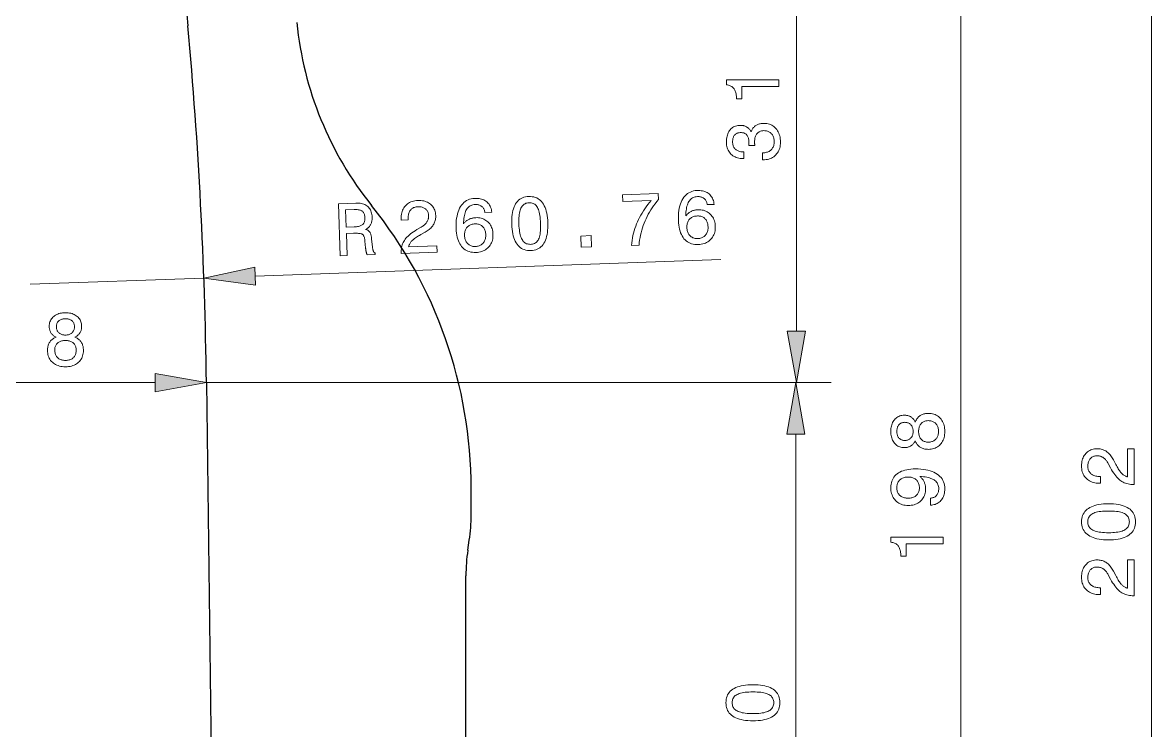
# Model space of a CAD drawing. Extents: x 0 to 297, y 0 to 420.
# Drawn here: x 152.8 to 217.7, y 225.1 to 265.8 of the extents above; entities that cross this region are included whole.
import ezdxf

# ---------------------------------------------------------------- set-up
doc = ezdxf.new("R2010")
doc.units = 0

msp = doc.modelspace()

# ---------------------------------------------------------------- linework, layer by layer
at = {"color": 7, "lineweight": 13}
for p, q in [((206.778, 143.08), (206.778, 335.171)), ((217.747, 139.08), (217.747, 335.171)), ((197.327, 248.08), (197.327, 273.171)), ((166.208, 251.244), (192.979, 252.197)), ((136.554, 245.125), (160.446, 245.125)), ((163.4, 245.125), (199.327, 245.125)), ((163.4, 245.125), (199.297, 245.125)), ((197.297, 208.08), (197.297, 242.171))]:
    msp.add_line(p, q, dxfattribs=at)
at = {"color": 7, "lineweight": 13, "ltscale": 0.25}
msp.add_line((153.262, 250.784), (163.255, 251.139), dxfattribs=at)
at = {"color": 7, "lineweight": 30}
for p, q in [((163.4, 245.125), (163.9, 205.125)), ((178.325, 142.025), (178.325, 234.025))]:
    msp.add_line(p, q, dxfattribs=at)
at = {"color": 7, "lineweight": 30, "ltscale": 0.0375}
msp.add_line((178.625, 237.525), (178.625, 239.025), dxfattribs=at)
at = {"color": 7, "lineweight": 30, "ltscale": 0.014577}
msp.add_line((178.432, 235.487), (178.518, 236.064), dxfattribs=at)
at = {"color": 7, "lineweight": 13}
for points in [[(196.327, 262.147), (194.193, 262.147), (194.193, 261.447), (193.887, 261.447), (193.885, 261.522), (193.88, 261.593), (193.872, 261.661), (193.862, 261.724), (193.849, 261.783), (193.833, 261.839), (193.815, 261.89), (193.794, 261.937), (193.771, 261.981), (193.745, 262.02), (193.716, 262.056), (193.684, 262.089), (193.649, 262.119), (193.61, 262.146), (193.568, 262.171), (193.522, 262.192), (193.474, 262.21), (193.422, 262.225), (193.366, 262.237), (193.308, 262.246), (193.308, 262.539), (196.327, 262.539)], [(195.386, 257.937), (195.386, 258.335), (195.448, 258.338), (195.507, 258.344), (195.563, 258.353), (195.616, 258.366), (195.667, 258.382), (195.715, 258.401), (195.759, 258.423), (195.801, 258.448), (195.84, 258.477), (195.876, 258.509), (195.909, 258.544), (195.939, 258.581), (195.965, 258.622), (195.988, 258.665), (196.007, 258.71), (196.023, 258.758), (196.035, 258.809), (196.043, 258.863), (196.049, 258.919), (196.05, 258.978), (196.049, 259.036), (196.044, 259.091), (196.036, 259.144), (196.025, 259.194), (196.011, 259.242), (195.993, 259.287), (195.973, 259.33), (195.949, 259.37), (195.922, 259.408), (195.892, 259.443), (195.859, 259.475), (195.824, 259.504), (195.787, 259.53), (195.747, 259.552), (195.705, 259.57), (195.66, 259.586), (195.613, 259.597), (195.564, 259.606), (195.512, 259.611), (195.458, 259.613), (195.409, 259.611), (195.362, 259.606), (195.317, 259.598), (195.275, 259.586), (195.235, 259.571), (195.197, 259.552), (195.161, 259.531), (195.127, 259.505), (195.096, 259.477), (195.067, 259.445), (195.04, 259.41), (195.016, 259.373), (194.995, 259.332), (194.977, 259.289), (194.962, 259.243), (194.949, 259.195), (194.939, 259.144), (194.932, 259.09), (194.928, 259.033), (194.927, 258.974), (194.927, 258.965), (194.927, 258.957), (194.927, 258.948), (194.927, 258.94), (194.927, 258.931), (194.927, 258.922), (194.928, 258.913), (194.928, 258.904), (194.928, 258.895), (194.929, 258.885), (194.929, 258.876), (194.93, 258.866), (194.93, 258.855), (194.931, 258.844), (194.931, 258.832), (194.932, 258.819), (194.933, 258.806), (194.934, 258.792), (194.934, 258.778), (194.935, 258.763), (194.596, 258.763), (194.596, 258.772), (194.596, 258.781), (194.597, 258.791), (194.597, 258.8), (194.598, 258.808), (194.598, 258.817), (194.598, 258.826), (194.598, 258.835), (194.599, 258.843), (194.599, 258.852), (194.599, 258.86), (194.599, 258.868), (194.599, 258.876), (194.6, 258.884), (194.6, 258.892), (194.6, 258.9), (194.6, 258.908), (194.6, 258.915), (194.6, 258.922), (194.6, 258.93), (194.599, 258.986), (194.595, 259.04), (194.59, 259.091), (194.582, 259.138), (194.571, 259.183), (194.559, 259.224), (194.544, 259.263), (194.526, 259.299), (194.507, 259.331), (194.485, 259.361), (194.461, 259.387), (194.434, 259.411), (194.405, 259.432), (194.374, 259.451), (194.34, 259.466), (194.303, 259.479), (194.265, 259.488), (194.224, 259.495), (194.18, 259.5), (194.134, 259.501), (194.09, 259.5), (194.047, 259.496), (194.007, 259.489), (193.969, 259.479), (193.933, 259.467), (193.899, 259.452), (193.867, 259.434), (193.837, 259.414), (193.81, 259.391), (193.784, 259.365), (193.761, 259.337), (193.74, 259.306), (193.722, 259.273), (193.706, 259.237), (193.692, 259.199), (193.681, 259.159), (193.673, 259.116), (193.667, 259.071), (193.663, 259.024), (193.662, 258.974), (193.663, 258.918), (193.668, 258.865), (193.676, 258.814), (193.688, 258.767), (193.702, 258.722), (193.72, 258.68), (193.741, 258.64), (193.766, 258.604), (193.793, 258.57), (193.824, 258.539), (193.858, 258.51), (193.895, 258.485), (193.935, 258.463), (193.978, 258.443), (194.024, 258.427), (194.074, 258.414), (194.126, 258.403), (194.181, 258.396), (194.239, 258.391), (194.301, 258.39), (194.301, 258.006), (194.271, 258.006), (194.185, 258.009), (194.102, 258.016), (194.023, 258.029), (193.947, 258.047), (193.875, 258.07), (193.807, 258.098), (193.742, 258.132), (193.681, 258.17), (193.623, 258.214), (193.569, 258.262), (193.519, 258.315), (193.475, 258.372), (193.436, 258.432), (193.402, 258.496), (193.373, 258.563), (193.349, 258.634), (193.331, 258.708), (193.318, 258.786), (193.31, 258.868), (193.308, 258.953), (193.31, 259.043), (193.316, 259.128), (193.327, 259.21), (193.342, 259.287), (193.361, 259.361), (193.384, 259.43), (193.412, 259.495), (193.444, 259.556), (193.48, 259.613), (193.52, 259.665), (193.565, 259.714), (193.612, 259.757), (193.663, 259.794), (193.718, 259.827), (193.776, 259.855), (193.837, 259.878), (193.901, 259.896), (193.969, 259.908), (194.04, 259.916), (194.115, 259.918), (194.158, 259.917), (194.199, 259.915), (194.24, 259.91), (194.279, 259.903), (194.316, 259.894), (194.353, 259.884), (194.388, 259.871), (194.422, 259.857), (194.455, 259.841), (194.486, 259.822), (194.516, 259.802), (194.545, 259.78), (194.572, 259.757), (194.597, 259.731), (194.622, 259.704), (194.644, 259.674), (194.665, 259.643), (194.685, 259.61), (194.703, 259.576), (194.72, 259.539), (194.739, 259.586), (194.759, 259.631), (194.782, 259.674), (194.807, 259.714), (194.833, 259.752), (194.862, 259.788), (194.893, 259.821), (194.925, 259.852), (194.96, 259.881), (194.996, 259.907), (195.035, 259.931), (195.075, 259.952), (195.117, 259.971), (195.16, 259.987), (195.205, 260.001), (195.253, 260.012), (195.301, 260.021), (195.352, 260.027), (195.404, 260.031), (195.458, 260.032), (195.543, 260.029), (195.624, 260.02), (195.702, 260.006), (195.776, 259.985), (195.847, 259.958), (195.915, 259.926), (195.979, 259.888), (196.04, 259.843), (196.098, 259.793), (196.152, 259.737), (196.201, 259.676), (196.246, 259.611), (196.285, 259.543), (196.319, 259.47), (196.348, 259.393), (196.371, 259.313), (196.389, 259.229), (196.403, 259.141), (196.41, 259.049), (196.413, 258.953), (196.41, 258.862), (196.402, 258.775), (196.389, 258.691), (196.369, 258.612), (196.345, 258.536), (196.315, 258.464), (196.28, 258.395), (196.239, 258.331), (196.193, 258.27), (196.141, 258.213), (196.085, 258.16), (196.025, 258.113), (195.962, 258.072), (195.894, 258.036), (195.824, 258.006), (195.749, 257.981), (195.671, 257.962), (195.59, 257.948), (195.505, 257.939), (195.416, 257.937)], [(180.958, 254.234), (180.956, 254.382), (180.959, 254.524), (180.967, 254.658), (180.981, 254.786), (181.001, 254.906), (181.026, 255.019), (181.057, 255.125), (181.093, 255.224), (181.135, 255.316), (181.183, 255.401), (181.235, 255.478), (181.293, 255.548), (181.356, 255.61), (181.425, 255.664), (181.498, 255.71), (181.576, 255.749), (181.66, 255.78), (181.749, 255.803), (181.843, 255.818), (181.942, 255.826), (182.042, 255.825), (182.137, 255.817), (182.228, 255.8), (182.313, 255.776), (182.395, 255.743), (182.471, 255.702), (182.543, 255.654), (182.61, 255.597), (182.672, 255.532), (182.73, 255.459), (182.783, 255.378), (182.83, 255.29), (182.873, 255.194), (182.911, 255.09), (182.944, 254.979), (182.972, 254.86), (182.995, 254.733), (183.013, 254.599), (183.026, 254.457), (183.034, 254.308), (183.036, 254.158), (183.033, 254.016), (183.025, 253.881), (183.011, 253.754), (182.992, 253.634), (182.967, 253.521), (182.937, 253.415), (182.901, 253.317), (182.859, 253.225), (182.812, 253.142), (182.76, 253.065), (182.702, 252.996), (182.64, 252.935), (182.572, 252.882), (182.498, 252.836), (182.419, 252.798), (182.336, 252.768), (182.246, 252.745), (182.152, 252.73), (182.052, 252.722), (181.953, 252.723), (181.858, 252.731), (181.768, 252.748), (181.682, 252.772), (181.601, 252.805), (181.525, 252.845), (181.453, 252.894), (181.386, 252.951), (181.323, 253.016), (181.265, 253.089), (181.211, 253.169), (181.163, 253.257), (181.12, 253.353), (181.082, 253.456), (181.048, 253.567), (181.02, 253.685), (180.997, 253.811), (180.979, 253.945), (180.966, 254.085)], [(187.843, 253.015), (187.859, 253.159), (187.88, 253.301), (187.904, 253.442), (187.933, 253.581), (187.966, 253.718), (188.003, 253.853), (188.044, 253.986), (188.089, 254.117), (188.139, 254.246), (188.192, 254.374), (188.25, 254.5), (188.313, 254.626), (188.38, 254.75), (188.452, 254.873), (188.528, 254.996), (188.61, 255.118), (188.695, 255.238), (188.786, 255.358), (188.881, 255.477), (188.981, 255.595), (187.342, 255.537), (187.328, 255.931), (189.382, 256.004), (189.395, 255.646), (189.298, 255.53), (189.206, 255.413), (189.119, 255.294), (189.035, 255.174), (188.956, 255.052), (188.881, 254.929), (188.81, 254.804), (188.744, 254.677), (188.682, 254.55), (188.624, 254.42), (188.57, 254.289), (188.521, 254.156), (188.476, 254.021), (188.435, 253.885), (188.399, 253.747), (188.366, 253.607), (188.338, 253.466), (188.314, 253.322), (188.294, 253.177), (188.279, 253.03)], [(192.596, 255.374), (192.2, 255.359), (192.193, 255.405), (192.183, 255.448), (192.171, 255.489), (192.157, 255.528), (192.141, 255.564), (192.122, 255.598), (192.101, 255.63), (192.078, 255.659), (192.053, 255.686), (192.025, 255.711), (191.995, 255.733), (191.964, 255.753), (191.93, 255.77), (191.895, 255.785), (191.857, 255.797), (191.817, 255.807), (191.776, 255.814), (191.732, 255.819), (191.687, 255.821), (191.639, 255.82), (191.575, 255.816), (191.514, 255.805), (191.457, 255.79), (191.403, 255.769), (191.352, 255.743), (191.304, 255.711), (191.259, 255.675), (191.218, 255.633), (191.18, 255.585), (191.145, 255.533), (191.114, 255.475), (191.086, 255.412), (191.06, 255.343), (191.038, 255.268), (191.019, 255.189), (191.003, 255.104), (190.99, 255.013), (190.98, 254.917), (190.974, 254.815), (190.97, 254.708), (190.995, 254.741), (191.021, 254.772), (191.048, 254.801), (191.076, 254.829), (191.105, 254.856), (191.136, 254.881), (191.168, 254.904), (191.201, 254.926), (191.235, 254.947), (191.27, 254.966), (191.306, 254.983), (191.344, 254.999), (191.382, 255.013), (191.421, 255.025), (191.461, 255.036), (191.502, 255.045), (191.544, 255.052), (191.586, 255.058), (191.63, 255.062), (191.675, 255.064), (191.758, 255.065), (191.839, 255.059), (191.917, 255.048), (191.991, 255.032), (192.063, 255.01), (192.131, 254.982), (192.197, 254.949), (192.259, 254.91), (192.319, 254.866), (192.376, 254.816), (192.428, 254.762), (192.475, 254.703), (192.517, 254.642), (192.554, 254.576), (192.586, 254.507), (192.612, 254.434), (192.634, 254.358), (192.65, 254.277), (192.661, 254.194), (192.667, 254.106), (192.667, 254.018), (192.661, 253.934), (192.65, 253.852), (192.633, 253.774), (192.611, 253.699), (192.582, 253.627), (192.548, 253.558), (192.508, 253.492), (192.463, 253.43), (192.411, 253.37), (192.355, 253.315), (192.295, 253.266), (192.232, 253.221), (192.165, 253.183), (192.094, 253.149), (192.019, 253.122), (191.941, 253.099), (191.859, 253.082), (191.774, 253.071), (191.685, 253.065), (191.582, 253.065), (191.483, 253.072), (191.39, 253.087), (191.301, 253.11), (191.216, 253.139), (191.137, 253.177), (191.062, 253.222), (190.991, 253.274), (190.926, 253.334), (190.865, 253.401), (190.809, 253.475), (190.758, 253.556), (190.713, 253.643), (190.673, 253.737), (190.639, 253.838), (190.61, 253.946), (190.586, 254.06), (190.568, 254.181), (190.555, 254.308), (190.547, 254.442), (190.545, 254.599), (190.548, 254.75), (190.558, 254.893), (190.574, 255.029), (190.596, 255.159), (190.625, 255.281), (190.66, 255.396), (190.7, 255.504), (190.748, 255.605), (190.801, 255.699), (190.86, 255.785), (190.924, 255.862), (190.993, 255.931), (191.068, 255.991), (191.147, 256.043), (191.232, 256.085), (191.321, 256.12), (191.416, 256.145), (191.516, 256.162), (191.621, 256.17), (191.704, 256.171), (191.785, 256.167), (191.862, 256.159), (191.935, 256.146), (192.005, 256.129), (192.072, 256.108), (192.135, 256.082), (192.195, 256.051), (192.251, 256.016), (192.304, 255.977), (192.353, 255.934), (192.397, 255.886), (192.437, 255.835), (192.473, 255.781), (192.504, 255.722), (192.531, 255.66), (192.554, 255.594), (192.573, 255.524), (192.587, 255.451)], [(171.099, 252.419), (170.992, 255.413), (171.993, 255.448), (172.079, 255.449), (172.162, 255.446), (172.24, 255.438), (172.314, 255.425), (172.385, 255.408), (172.451, 255.386), (172.513, 255.36), (172.571, 255.329), (172.625, 255.294), (172.675, 255.254), (172.721, 255.21), (172.762, 255.162), (172.798, 255.11), (172.831, 255.053), (172.858, 254.993), (172.882, 254.928), (172.9, 254.859), (172.914, 254.786), (172.924, 254.709), (172.929, 254.627), (172.93, 254.579), (172.929, 254.532), (172.925, 254.486), (172.92, 254.442), (172.912, 254.399), (172.903, 254.358), (172.891, 254.318), (172.878, 254.279), (172.862, 254.242), (172.844, 254.207), (172.824, 254.173), (172.803, 254.14), (172.779, 254.109), (172.753, 254.079), (172.725, 254.052), (172.696, 254.025), (172.664, 254), (172.631, 253.977), (172.595, 253.955), (172.557, 253.935), (172.59, 253.925), (172.62, 253.914), (172.649, 253.902), (172.676, 253.889), (172.701, 253.874), (172.724, 253.858), (172.746, 253.841), (172.765, 253.823), (172.783, 253.803), (172.799, 253.782), (172.814, 253.759), (172.827, 253.732), (172.84, 253.702), (172.852, 253.668), (172.863, 253.632), (172.873, 253.591), (172.882, 253.548), (172.89, 253.501), (172.897, 253.45), (172.904, 253.397), (172.952, 252.911), (172.956, 252.88), (172.96, 252.851), (172.964, 252.824), (172.968, 252.798), (172.973, 252.775), (172.978, 252.752), (172.983, 252.732), (172.989, 252.713), (172.994, 252.696), (173.001, 252.681), (173.007, 252.666), (173.015, 252.653), (173.023, 252.64), (173.032, 252.628), (173.041, 252.617), (173.051, 252.607), (173.062, 252.597), (173.073, 252.588), (173.085, 252.58), (173.097, 252.572), (173.1, 252.49), (172.647, 252.474), (172.641, 252.484), (172.635, 252.495), (172.629, 252.507), (172.624, 252.52), (172.618, 252.534), (172.613, 252.548), (172.608, 252.564), (172.603, 252.581), (172.598, 252.599), (172.594, 252.618), (172.589, 252.638), (172.585, 252.659), (172.581, 252.681), (172.577, 252.705), (172.573, 252.731), (172.569, 252.758), (172.565, 252.786), (172.562, 252.815), (172.558, 252.846), (172.555, 252.878), (172.52, 253.265), (172.514, 253.321), (172.506, 253.373), (172.497, 253.421), (172.486, 253.465), (172.473, 253.505), (172.459, 253.541), (172.443, 253.572), (172.426, 253.6), (172.407, 253.623), (172.386, 253.642), (172.362, 253.658), (172.331, 253.672), (172.295, 253.684), (172.252, 253.694), (172.203, 253.702), (172.148, 253.708), (172.086, 253.712), (172.019, 253.714), (171.945, 253.714), (171.865, 253.712), (171.454, 253.697), (171.499, 252.433)], [(174.605, 252.544), (174.605, 252.556), (174.604, 252.644), (174.607, 252.729), (174.614, 252.811), (174.626, 252.89), (174.642, 252.966), (174.662, 253.04), (174.686, 253.111), (174.715, 253.179), (174.748, 253.244), (174.785, 253.306), (174.827, 253.367), (174.877, 253.429), (174.932, 253.49), (174.995, 253.552), (175.064, 253.613), (175.14, 253.675), (175.222, 253.737), (175.311, 253.799), (175.407, 253.861), (175.51, 253.924), (175.76, 254.072), (175.804, 254.099), (175.845, 254.126), (175.884, 254.154), (175.92, 254.182), (175.954, 254.211), (175.985, 254.24), (176.014, 254.27), (176.04, 254.301), (176.064, 254.332), (176.085, 254.363), (176.104, 254.395), (176.12, 254.428), (176.135, 254.463), (176.147, 254.498), (176.158, 254.534), (176.166, 254.571), (176.172, 254.61), (176.176, 254.649), (176.178, 254.689), (176.177, 254.73), (176.174, 254.777), (176.167, 254.822), (176.158, 254.864), (176.145, 254.905), (176.129, 254.944), (176.109, 254.981), (176.087, 255.016), (176.061, 255.049), (176.032, 255.08), (176, 255.109), (175.965, 255.136), (175.929, 255.159), (175.89, 255.18), (175.849, 255.197), (175.805, 255.212), (175.76, 255.224), (175.713, 255.232), (175.663, 255.238), (175.612, 255.24), (175.558, 255.24), (175.505, 255.236), (175.454, 255.229), (175.406, 255.218), (175.36, 255.203), (175.316, 255.185), (175.275, 255.163), (175.237, 255.137), (175.201, 255.108), (175.167, 255.076), (175.136, 255.039), (175.107, 255), (175.082, 254.957), (175.06, 254.913), (175.041, 254.865), (175.026, 254.815), (175.014, 254.762), (175.005, 254.706), (174.999, 254.648), (174.996, 254.587), (174.997, 254.524), (174.998, 254.488), (174.606, 254.474), (174.604, 254.535), (174.603, 254.628), (174.608, 254.717), (174.619, 254.803), (174.635, 254.884), (174.656, 254.962), (174.683, 255.036), (174.716, 255.107), (174.754, 255.174), (174.798, 255.237), (174.847, 255.296), (174.901, 255.35), (174.959, 255.4), (175.021, 255.443), (175.087, 255.482), (175.157, 255.515), (175.231, 255.542), (175.31, 255.565), (175.392, 255.581), (175.478, 255.593), (175.568, 255.599), (175.655, 255.599), (175.739, 255.595), (175.819, 255.586), (175.896, 255.571), (175.971, 255.551), (176.041, 255.527), (176.109, 255.497), (176.173, 255.462), (176.234, 255.423), (176.292, 255.378), (176.346, 255.329), (176.394, 255.276), (176.437, 255.221), (176.475, 255.162), (176.507, 255.1), (176.534, 255.035), (176.556, 254.966), (176.572, 254.894), (176.583, 254.819), (176.588, 254.741), (176.589, 254.679), (176.586, 254.62), (176.58, 254.561), (176.571, 254.504), (176.559, 254.449), (176.543, 254.395), (176.524, 254.342), (176.502, 254.291), (176.476, 254.241), (176.447, 254.192), (176.415, 254.145), (176.38, 254.099), (176.341, 254.054), (176.299, 254.011), (176.253, 253.968), (176.204, 253.926), (176.151, 253.886), (176.095, 253.847), (176.036, 253.809), (175.973, 253.772), (175.725, 253.634), (175.656, 253.594), (175.591, 253.556), (175.531, 253.518), (175.474, 253.481), (175.422, 253.444), (175.373, 253.409), (175.329, 253.375), (175.288, 253.341), (175.252, 253.308), (175.22, 253.276), (175.19, 253.245), (175.163, 253.212), (175.138, 253.179), (175.115, 253.145), (175.095, 253.111), (175.076, 253.076), (175.06, 253.041), (175.046, 253.004), (175.034, 252.967), (175.024, 252.93), (176.651, 252.988), (176.664, 252.617)], [(179.812, 254.919), (179.415, 254.905), (179.408, 254.95), (179.398, 254.993), (179.387, 255.034), (179.372, 255.073), (179.356, 255.109), (179.337, 255.143), (179.317, 255.175), (179.293, 255.204), (179.268, 255.231), (179.241, 255.256), (179.211, 255.278), (179.179, 255.298), (179.146, 255.315), (179.11, 255.33), (179.072, 255.342), (179.033, 255.352), (178.991, 255.359), (178.948, 255.364), (178.902, 255.366), (178.855, 255.366), (178.791, 255.361), (178.73, 255.35), (178.672, 255.335), (178.618, 255.314), (178.567, 255.288), (178.519, 255.256), (178.475, 255.22), (178.434, 255.178), (178.396, 255.13), (178.361, 255.078), (178.329, 255.02), (178.301, 254.957), (178.276, 254.888), (178.253, 254.814), (178.234, 254.734), (178.218, 254.649), (178.206, 254.558), (178.196, 254.462), (178.189, 254.36), (178.186, 254.253), (178.21, 254.286), (178.236, 254.317), (178.263, 254.346), (178.291, 254.374), (178.321, 254.401), (178.351, 254.426), (178.383, 254.449), (178.416, 254.471), (178.45, 254.492), (178.485, 254.511), (178.522, 254.528), (178.559, 254.544), (178.597, 254.558), (178.636, 254.57), (178.676, 254.581), (178.717, 254.59), (178.759, 254.597), (178.802, 254.603), (178.846, 254.607), (178.89, 254.609), (178.974, 254.61), (179.054, 254.604), (179.132, 254.594), (179.207, 254.577), (179.278, 254.555), (179.347, 254.527), (179.412, 254.494), (179.475, 254.455), (179.534, 254.411), (179.591, 254.361), (179.643, 254.307), (179.691, 254.249), (179.733, 254.187), (179.77, 254.121), (179.801, 254.052), (179.828, 253.979), (179.849, 253.903), (179.865, 253.823), (179.876, 253.739), (179.882, 253.651), (179.882, 253.563), (179.877, 253.479), (179.866, 253.397), (179.849, 253.319), (179.826, 253.244), (179.798, 253.172), (179.764, 253.103), (179.724, 253.037), (179.678, 252.975), (179.627, 252.915), (179.57, 252.86), (179.511, 252.811), (179.447, 252.766), (179.38, 252.728), (179.309, 252.694), (179.235, 252.667), (179.157, 252.644), (179.075, 252.627), (178.989, 252.616), (178.9, 252.61), (178.797, 252.61), (178.699, 252.617), (178.605, 252.632), (178.516, 252.655), (178.432, 252.685), (178.352, 252.722), (178.277, 252.767), (178.207, 252.819), (178.141, 252.879), (178.08, 252.946), (178.024, 253.02), (177.974, 253.101), (177.929, 253.188), (177.889, 253.283), (177.854, 253.383), (177.825, 253.491), (177.801, 253.605), (177.783, 253.726), (177.77, 253.853), (177.763, 253.987), (177.76, 254.145), (177.764, 254.295), (177.773, 254.438), (177.789, 254.575), (177.812, 254.704), (177.84, 254.826), (177.875, 254.941), (177.916, 255.049), (177.963, 255.15), (178.016, 255.244), (178.075, 255.33), (178.14, 255.407), (178.209, 255.476), (178.283, 255.536), (178.363, 255.588), (178.447, 255.631), (178.537, 255.665), (178.631, 255.69), (178.731, 255.707), (178.836, 255.715), (178.92, 255.716), (179, 255.712), (179.077, 255.704), (179.151, 255.691), (179.221, 255.674), (179.287, 255.653), (179.35, 255.627), (179.41, 255.596), (179.466, 255.561), (179.519, 255.522), (179.568, 255.479), (179.612, 255.431), (179.653, 255.38), (179.688, 255.326), (179.72, 255.267), (179.747, 255.205), (179.77, 255.139), (179.788, 255.069), (179.802, 254.996)], [(181.371, 254.248), (181.377, 254.128), (181.386, 254.014), (181.397, 253.907), (181.411, 253.807), (181.428, 253.713), (181.448, 253.627), (181.471, 253.546), (181.496, 253.473), (181.524, 253.407), (181.555, 253.347), (181.589, 253.293), (181.626, 253.246), (181.667, 253.204), (181.71, 253.168), (181.757, 253.138), (181.807, 253.114), (181.86, 253.096), (181.917, 253.083), (181.977, 253.077), (182.039, 253.076), (182.102, 253.081), (182.162, 253.092), (182.217, 253.108), (182.269, 253.13), (182.317, 253.157), (182.362, 253.19), (182.403, 253.229), (182.44, 253.273), (182.473, 253.322), (182.502, 253.377), (182.528, 253.439), (182.551, 253.507), (182.571, 253.581), (182.587, 253.663), (182.601, 253.751), (182.611, 253.846), (182.617, 253.948), (182.621, 254.056), (182.621, 254.171), (182.618, 254.293), (182.613, 254.415), (182.604, 254.53), (182.593, 254.638), (182.579, 254.739), (182.562, 254.833), (182.543, 254.921), (182.52, 255.001), (182.495, 255.074), (182.468, 255.141), (182.437, 255.2), (182.404, 255.253), (182.367, 255.3), (182.327, 255.341), (182.284, 255.377), (182.237, 255.406), (182.187, 255.43), (182.134, 255.448), (182.078, 255.46), (182.018, 255.467), (181.954, 255.467), (181.892, 255.462), (181.833, 255.452), (181.777, 255.435), (181.725, 255.413), (181.677, 255.386), (181.633, 255.352), (181.592, 255.313), (181.554, 255.269), (181.521, 255.219), (181.491, 255.163), (181.464, 255.101), (181.441, 255.033), (181.42, 254.958), (181.404, 254.876), (181.39, 254.788), (181.38, 254.693), (181.373, 254.592), (181.369, 254.484), (181.368, 254.369)], [(171.894, 255.078), (171.406, 255.06), (171.441, 254.064), (171.902, 254.08), (171.971, 254.084), (172.035, 254.09), (172.094, 254.098), (172.149, 254.108), (172.2, 254.12), (172.247, 254.134), (172.289, 254.151), (172.327, 254.17), (172.36, 254.191), (172.389, 254.214), (172.415, 254.239), (172.437, 254.268), (172.457, 254.299), (172.474, 254.334), (172.488, 254.372), (172.499, 254.412), (172.507, 254.456), (172.513, 254.502), (172.515, 254.552), (172.515, 254.604), (172.511, 254.656), (172.506, 254.704), (172.497, 254.749), (172.486, 254.792), (172.472, 254.831), (172.456, 254.867), (172.437, 254.9), (172.415, 254.929), (172.391, 254.956), (172.364, 254.98), (172.334, 255), (172.3, 255.019), (172.263, 255.035), (172.221, 255.048), (172.176, 255.059), (172.127, 255.068), (172.075, 255.074), (172.018, 255.078), (171.958, 255.079)], [(192.25, 254.087), (192.246, 254.144), (192.239, 254.199), (192.229, 254.252), (192.216, 254.302), (192.2, 254.349), (192.18, 254.394), (192.158, 254.436), (192.132, 254.476), (192.103, 254.514), (192.071, 254.549), (192.036, 254.581), (192, 254.61), (191.961, 254.634), (191.921, 254.656), (191.879, 254.673), (191.834, 254.688), (191.788, 254.698), (191.74, 254.705), (191.691, 254.709), (191.639, 254.709), (191.581, 254.705), (191.526, 254.698), (191.474, 254.687), (191.424, 254.673), (191.377, 254.656), (191.333, 254.636), (191.291, 254.612), (191.252, 254.584), (191.216, 254.554), (191.183, 254.52), (191.152, 254.483), (191.125, 254.443), (191.101, 254.401), (191.081, 254.357), (191.064, 254.31), (191.051, 254.261), (191.041, 254.209), (191.035, 254.155), (191.032, 254.099), (191.032, 254.04), (191.036, 253.981), (191.043, 253.924), (191.053, 253.87), (191.066, 253.819), (191.083, 253.771), (191.103, 253.725), (191.126, 253.682), (191.152, 253.641), (191.182, 253.603), (191.214, 253.567), (191.25, 253.535), (191.287, 253.506), (191.327, 253.481), (191.369, 253.459), (191.414, 253.441), (191.46, 253.427), (191.509, 253.416), (191.56, 253.409), (191.613, 253.406), (191.668, 253.406), (191.721, 253.41), (191.772, 253.417), (191.82, 253.428), (191.867, 253.442), (191.911, 253.46), (191.953, 253.482), (191.993, 253.507), (192.03, 253.536), (192.066, 253.568), (192.099, 253.604), (192.13, 253.643), (192.157, 253.683), (192.18, 253.726), (192.2, 253.772), (192.217, 253.819), (192.231, 253.868), (192.24, 253.92), (192.247, 253.973), (192.25, 254.029)], [(179.465, 253.632), (179.461, 253.689), (179.454, 253.744), (179.445, 253.797), (179.431, 253.847), (179.415, 253.894), (179.396, 253.939), (179.373, 253.981), (179.347, 254.021), (179.318, 254.059), (179.286, 254.094), (179.251, 254.126), (179.215, 254.155), (179.177, 254.179), (179.136, 254.201), (179.094, 254.219), (179.05, 254.233), (179.004, 254.243), (178.956, 254.25), (178.906, 254.254), (178.854, 254.254), (178.797, 254.25), (178.742, 254.243), (178.689, 254.232), (178.64, 254.218), (178.593, 254.201), (178.548, 254.181), (178.507, 254.157), (178.468, 254.129), (178.432, 254.099), (178.398, 254.065), (178.367, 254.028), (178.34, 253.988), (178.317, 253.946), (178.296, 253.902), (178.28, 253.855), (178.266, 253.806), (178.256, 253.754), (178.25, 253.7), (178.247, 253.644), (178.247, 253.585), (178.251, 253.526), (178.258, 253.469), (178.268, 253.416), (178.282, 253.364), (178.298, 253.316), (178.318, 253.27), (178.341, 253.227), (178.368, 253.186), (178.397, 253.148), (178.43, 253.112), (178.465, 253.08), (178.503, 253.051), (178.543, 253.026), (178.585, 253.004), (178.629, 252.986), (178.676, 252.972), (178.724, 252.961), (178.775, 252.954), (178.828, 252.951), (178.884, 252.951), (178.937, 252.955), (178.987, 252.962), (179.036, 252.973), (179.082, 252.987), (179.126, 253.005), (179.168, 253.027), (179.208, 253.052), (179.246, 253.081), (179.281, 253.113), (179.314, 253.149), (179.345, 253.188), (179.372, 253.229), (179.396, 253.271), (179.416, 253.317), (179.433, 253.364), (179.446, 253.413), (179.456, 253.465), (179.462, 253.518), (179.465, 253.574)], [(184.948, 252.912), (184.925, 253.554), (185.521, 253.576), (185.544, 252.933)], [(166.189, 251.765), (163.255, 251.139), (166.227, 250.724)], [(154.759, 247.74), (154.72, 247.759), (154.684, 247.779), (154.649, 247.8), (154.616, 247.823), (154.585, 247.847), (154.557, 247.872), (154.53, 247.899), (154.505, 247.927), (154.482, 247.956), (154.462, 247.987), (154.443, 248.019), (154.426, 248.052), (154.411, 248.087), (154.398, 248.123), (154.387, 248.161), (154.378, 248.2), (154.371, 248.24), (154.366, 248.282), (154.363, 248.326), (154.362, 248.371), (154.365, 248.438), (154.373, 248.503), (154.386, 248.565), (154.404, 248.625), (154.427, 248.682), (154.455, 248.737), (154.489, 248.789), (154.528, 248.838), (154.572, 248.885), (154.621, 248.929), (154.674, 248.97), (154.73, 249.007), (154.79, 249.039), (154.852, 249.067), (154.918, 249.091), (154.987, 249.11), (155.059, 249.125), (155.134, 249.136), (155.213, 249.142), (155.294, 249.144), (155.376, 249.142), (155.455, 249.136), (155.53, 249.125), (155.602, 249.11), (155.671, 249.091), (155.737, 249.067), (155.8, 249.039), (155.859, 249.007), (155.915, 248.97), (155.968, 248.929), (156.017, 248.885), (156.06, 248.838), (156.099, 248.789), (156.132, 248.737), (156.16, 248.682), (156.183, 248.625), (156.201, 248.565), (156.214, 248.503), (156.221, 248.438), (156.224, 248.371), (156.223, 248.325), (156.22, 248.282), (156.215, 248.239), (156.208, 248.199), (156.2, 248.159), (156.189, 248.121), (156.176, 248.085), (156.162, 248.05), (156.145, 248.017), (156.127, 247.985), (156.107, 247.954), (156.084, 247.925), (156.06, 247.897), (156.033, 247.871), (156.004, 247.846), (155.973, 247.822), (155.941, 247.799), (155.906, 247.778), (155.869, 247.759), (155.83, 247.74), (155.878, 247.721), (155.924, 247.699), (155.967, 247.676), (156.008, 247.65), (156.046, 247.623), (156.082, 247.593), (156.116, 247.562), (156.147, 247.528), (156.176, 247.493), (156.202, 247.456), (156.226, 247.416), (156.247, 247.375), (156.266, 247.333), (156.282, 247.288), (156.296, 247.242), (156.307, 247.194), (156.316, 247.145), (156.322, 247.093), (156.326, 247.04), (156.327, 246.985), (156.325, 246.901), (156.316, 246.82), (156.302, 246.742), (156.283, 246.668), (156.257, 246.597), (156.227, 246.53), (156.19, 246.466), (156.149, 246.406), (156.101, 246.349), (156.048, 246.296), (155.99, 246.247), (155.928, 246.203), (155.863, 246.165), (155.793, 246.131), (155.72, 246.103), (155.643, 246.08), (155.561, 246.062), (155.476, 246.049), (155.387, 246.041), (155.294, 246.039), (155.201, 246.041), (155.112, 246.049), (155.027, 246.062), (154.946, 246.08), (154.869, 246.103), (154.796, 246.131), (154.726, 246.165), (154.661, 246.203), (154.599, 246.247), (154.542, 246.296), (154.489, 246.349), (154.441, 246.406), (154.4, 246.466), (154.364, 246.53), (154.333, 246.597), (154.308, 246.668), (154.288, 246.742), (154.275, 246.82), (154.266, 246.901), (154.263, 246.985), (154.265, 247.04), (154.268, 247.093), (154.275, 247.145), (154.283, 247.194), (154.295, 247.242), (154.309, 247.288), (154.325, 247.333), (154.344, 247.375), (154.365, 247.416), (154.389, 247.456), (154.415, 247.493), (154.444, 247.528), (154.475, 247.562), (154.508, 247.593), (154.544, 247.623), (154.582, 247.65), (154.623, 247.676), (154.666, 247.699), (154.711, 247.721)], [(154.774, 248.337), (154.775, 248.295), (154.779, 248.254), (154.786, 248.215), (154.796, 248.178), (154.809, 248.143), (154.825, 248.109), (154.843, 248.077), (154.865, 248.047), (154.889, 248.018), (154.916, 247.991), (154.945, 247.966), (154.977, 247.944), (155.01, 247.924), (155.045, 247.907), (155.082, 247.893), (155.12, 247.881), (155.161, 247.872), (155.204, 247.866), (155.248, 247.862), (155.294, 247.86), (155.341, 247.862), (155.386, 247.866), (155.429, 247.872), (155.47, 247.881), (155.509, 247.893), (155.546, 247.907), (155.581, 247.924), (155.614, 247.944), (155.645, 247.966), (155.675, 247.991), (155.702, 248.018), (155.726, 248.047), (155.747, 248.077), (155.766, 248.109), (155.782, 248.143), (155.794, 248.178), (155.804, 248.215), (155.811, 248.254), (155.816, 248.295), (155.817, 248.337), (155.816, 248.379), (155.812, 248.419), (155.805, 248.458), (155.795, 248.494), (155.782, 248.529), (155.767, 248.562), (155.749, 248.593), (155.728, 248.622), (155.704, 248.65), (155.678, 248.675), (155.649, 248.699), (155.618, 248.72), (155.585, 248.738), (155.55, 248.754), (155.512, 248.768), (155.473, 248.779), (155.432, 248.787), (155.388, 248.794), (155.342, 248.797), (155.294, 248.799), (155.247, 248.797), (155.201, 248.794), (155.158, 248.787), (155.117, 248.779), (155.078, 248.768), (155.041, 248.754), (155.005, 248.738), (154.972, 248.72), (154.942, 248.699), (154.913, 248.675), (154.886, 248.65), (154.863, 248.622), (154.842, 248.593), (154.824, 248.562), (154.808, 248.529), (154.796, 248.494), (154.786, 248.458), (154.779, 248.419), (154.775, 248.379)], [(196.806, 248.08), (197.327, 245.125), (197.847, 248.08)], [(154.679, 246.994), (154.68, 246.94), (154.685, 246.889), (154.694, 246.84), (154.705, 246.793), (154.72, 246.749), (154.738, 246.706), (154.76, 246.666), (154.785, 246.629), (154.813, 246.594), (154.844, 246.561), (154.878, 246.53), (154.915, 246.503), (154.954, 246.479), (154.996, 246.459), (155.039, 246.441), (155.086, 246.427), (155.134, 246.416), (155.185, 246.408), (155.239, 246.403), (155.294, 246.401), (155.35, 246.403), (155.404, 246.408), (155.455, 246.416), (155.504, 246.427), (155.551, 246.441), (155.595, 246.459), (155.636, 246.479), (155.675, 246.503), (155.712, 246.53), (155.747, 246.561), (155.778, 246.594), (155.806, 246.629), (155.831, 246.666), (155.852, 246.706), (155.871, 246.749), (155.886, 246.793), (155.897, 246.84), (155.905, 246.889), (155.91, 246.94), (155.912, 246.994), (155.91, 247.044), (155.905, 247.092), (155.897, 247.137), (155.886, 247.181), (155.871, 247.222), (155.853, 247.262), (155.831, 247.299), (155.807, 247.334), (155.779, 247.367), (155.748, 247.398), (155.713, 247.426), (155.677, 247.451), (155.638, 247.473), (155.596, 247.493), (155.552, 247.509), (155.505, 247.522), (155.456, 247.533), (155.405, 247.54), (155.351, 247.545), (155.294, 247.546), (155.238, 247.545), (155.184, 247.54), (155.133, 247.533), (155.084, 247.522), (155.038, 247.509), (154.994, 247.493), (154.953, 247.473), (154.914, 247.451), (154.877, 247.426), (154.843, 247.398), (154.812, 247.367), (154.784, 247.334), (154.759, 247.299), (154.738, 247.262), (154.72, 247.222), (154.705, 247.181), (154.693, 247.137), (154.685, 247.092), (154.68, 247.044)], [(160.446, 244.604), (163.4, 245.125), (160.446, 245.646)], [(197.818, 242.171), (197.297, 245.125), (196.776, 242.171)], [(204.163, 241.786), (204.144, 241.747), (204.124, 241.71), (204.103, 241.676), (204.08, 241.643), (204.056, 241.612), (204.031, 241.584), (204.004, 241.557), (203.976, 241.532), (203.947, 241.509), (203.916, 241.488), (203.885, 241.47), (203.851, 241.453), (203.816, 241.438), (203.78, 241.425), (203.743, 241.414), (203.703, 241.405), (203.663, 241.398), (203.621, 241.393), (203.578, 241.39), (203.533, 241.389), (203.465, 241.392), (203.4, 241.4), (203.338, 241.413), (203.278, 241.431), (203.221, 241.454), (203.167, 241.482), (203.115, 241.516), (203.065, 241.555), (203.018, 241.598), (202.974, 241.648), (202.933, 241.701), (202.897, 241.757), (202.864, 241.817), (202.836, 241.879), (202.813, 241.945), (202.793, 242.014), (202.778, 242.086), (202.768, 242.161), (202.761, 242.24), (202.759, 242.321), (202.761, 242.403), (202.768, 242.482), (202.778, 242.557), (202.793, 242.629), (202.813, 242.698), (202.836, 242.764), (202.864, 242.827), (202.897, 242.886), (202.933, 242.942), (202.974, 242.995), (203.018, 243.043), (203.065, 243.087), (203.115, 243.125), (203.167, 243.159), (203.221, 243.187), (203.278, 243.21), (203.338, 243.228), (203.4, 243.241), (203.465, 243.248), (203.533, 243.251), (203.578, 243.25), (203.622, 243.247), (203.664, 243.242), (203.705, 243.235), (203.744, 243.227), (203.782, 243.216), (203.818, 243.203), (203.853, 243.189), (203.887, 243.172), (203.919, 243.154), (203.949, 243.133), (203.978, 243.111), (204.006, 243.086), (204.033, 243.06), (204.058, 243.031), (204.081, 243), (204.104, 242.967), (204.125, 242.933), (204.145, 242.896), (204.163, 242.857), (204.183, 242.905), (204.204, 242.95), (204.228, 242.994), (204.253, 243.035), (204.281, 243.073), (204.31, 243.109), (204.342, 243.143), (204.375, 243.174), (204.41, 243.202), (204.448, 243.229), (204.487, 243.253), (204.528, 243.274), (204.571, 243.293), (204.615, 243.309), (204.661, 243.323), (204.709, 243.334), (204.759, 243.343), (204.81, 243.349), (204.863, 243.353), (204.918, 243.354), (205.003, 243.351), (205.084, 243.343), (205.161, 243.329), (205.236, 243.309), (205.306, 243.284), (205.373, 243.254), (205.437, 243.217), (205.497, 243.175), (205.554, 243.128), (205.607, 243.075), (205.656, 243.017), (205.7, 242.955), (205.738, 242.89), (205.772, 242.82), (205.8, 242.747), (205.823, 242.669), (205.841, 242.588), (205.854, 242.503), (205.862, 242.414), (205.864, 242.321), (205.862, 242.228), (205.854, 242.139), (205.841, 242.054), (205.823, 241.973), (205.8, 241.896), (205.772, 241.823), (205.738, 241.753), (205.7, 241.688), (205.656, 241.626), (205.607, 241.569), (205.554, 241.516), (205.497, 241.468), (205.437, 241.427), (205.373, 241.39), (205.306, 241.36), (205.236, 241.335), (205.161, 241.315), (205.084, 241.301), (205.003, 241.293), (204.918, 241.29), (204.863, 241.291), (204.81, 241.295), (204.759, 241.302), (204.709, 241.31), (204.661, 241.322), (204.615, 241.335), (204.571, 241.352), (204.528, 241.37), (204.487, 241.392), (204.448, 241.416), (204.41, 241.442), (204.375, 241.471), (204.342, 241.502), (204.31, 241.535), (204.281, 241.571), (204.253, 241.609), (204.228, 241.65), (204.204, 241.693), (204.183, 241.738)], [(203.566, 241.8), (203.609, 241.802), (203.649, 241.806), (203.688, 241.813), (203.725, 241.823), (203.76, 241.836), (203.794, 241.852), (203.826, 241.87), (203.857, 241.891), (203.885, 241.916), (203.912, 241.943), (203.937, 241.972), (203.959, 242.003), (203.979, 242.037), (203.996, 242.072), (204.01, 242.108), (204.022, 242.147), (204.031, 242.188), (204.038, 242.23), (204.042, 242.275), (204.043, 242.321), (204.042, 242.368), (204.038, 242.413), (204.031, 242.455), (204.022, 242.496), (204.01, 242.535), (203.996, 242.572), (203.979, 242.608), (203.959, 242.641), (203.937, 242.672), (203.912, 242.702), (203.885, 242.729), (203.857, 242.753), (203.826, 242.774), (203.794, 242.793), (203.76, 242.808), (203.725, 242.821), (203.688, 242.831), (203.649, 242.838), (203.609, 242.843), (203.566, 242.844), (203.524, 242.843), (203.484, 242.838), (203.446, 242.831), (203.409, 242.822), (203.374, 242.809), (203.341, 242.794), (203.31, 242.776), (203.281, 242.755), (203.254, 242.731), (203.228, 242.705), (203.205, 242.676), (203.184, 242.645), (203.165, 242.612), (203.149, 242.577), (203.136, 242.539), (203.125, 242.5), (203.116, 242.458), (203.11, 242.415), (203.106, 242.369), (203.105, 242.321), (203.106, 242.274), (203.11, 242.228), (203.116, 242.185), (203.125, 242.144), (203.136, 242.105), (203.149, 242.067), (203.165, 242.032), (203.184, 241.999), (203.205, 241.968), (203.228, 241.94), (203.254, 241.913), (203.281, 241.889), (203.31, 241.869), (203.341, 241.85), (203.374, 241.835), (203.409, 241.823), (203.446, 241.813), (203.484, 241.806), (203.524, 241.802)], [(204.909, 241.706), (204.963, 241.707), (205.014, 241.712), (205.064, 241.72), (205.11, 241.732), (205.155, 241.747), (205.197, 241.765), (205.237, 241.787), (205.274, 241.811), (205.31, 241.84), (205.343, 241.871), (205.373, 241.905), (205.4, 241.942), (205.424, 241.981), (205.445, 242.022), (205.462, 242.066), (205.476, 242.113), (205.488, 242.161), (205.495, 242.212), (205.5, 242.265), (205.502, 242.321), (205.5, 242.377), (205.495, 242.431), (205.488, 242.482), (205.476, 242.531), (205.462, 242.578), (205.445, 242.622), (205.424, 242.663), (205.4, 242.702), (205.373, 242.739), (205.343, 242.773), (205.31, 242.805), (205.274, 242.833), (205.237, 242.858), (205.197, 242.879), (205.155, 242.897), (205.11, 242.912), (205.064, 242.924), (205.014, 242.932), (204.963, 242.937), (204.909, 242.939), (204.859, 242.937), (204.812, 242.932), (204.766, 242.924), (204.722, 242.913), (204.681, 242.898), (204.642, 242.88), (204.604, 242.858), (204.569, 242.834), (204.536, 242.806), (204.506, 242.774), (204.477, 242.74), (204.452, 242.704), (204.43, 242.665), (204.411, 242.623), (204.394, 242.579), (204.381, 242.532), (204.37, 242.483), (204.363, 242.432), (204.359, 242.378), (204.357, 242.321), (204.359, 242.265), (204.363, 242.211), (204.37, 242.16), (204.381, 242.111), (204.394, 242.065), (204.411, 242.021), (204.43, 241.98), (204.452, 241.941), (204.477, 241.904), (204.506, 241.87), (204.536, 241.839), (204.569, 241.811), (204.604, 241.786), (204.642, 241.765), (204.681, 241.747), (204.722, 241.732), (204.766, 241.72), (204.812, 241.712), (204.859, 241.707)], [(216.747, 239.269), (216.734, 239.269), (216.647, 239.271), (216.562, 239.277), (216.481, 239.288), (216.402, 239.302), (216.326, 239.321), (216.253, 239.344), (216.183, 239.37), (216.116, 239.401), (216.052, 239.436), (215.991, 239.476), (215.932, 239.52), (215.872, 239.572), (215.813, 239.63), (215.753, 239.694), (215.694, 239.766), (215.635, 239.844), (215.576, 239.928), (215.517, 240.02), (215.459, 240.117), (215.4, 240.222), (215.261, 240.477), (215.236, 240.522), (215.21, 240.564), (215.183, 240.604), (215.156, 240.641), (215.129, 240.676), (215.1, 240.708), (215.072, 240.738), (215.042, 240.765), (215.012, 240.79), (214.981, 240.812), (214.95, 240.832), (214.917, 240.85), (214.884, 240.866), (214.849, 240.88), (214.813, 240.891), (214.776, 240.901), (214.738, 240.908), (214.699, 240.914), (214.659, 240.917), (214.618, 240.918), (214.571, 240.916), (214.526, 240.911), (214.483, 240.903), (214.442, 240.892), (214.402, 240.877), (214.365, 240.859), (214.329, 240.838), (214.295, 240.813), (214.263, 240.785), (214.233, 240.754), (214.205, 240.721), (214.18, 240.685), (214.158, 240.646), (214.139, 240.606), (214.123, 240.563), (214.11, 240.518), (214.1, 240.471), (214.092, 240.422), (214.088, 240.371), (214.086, 240.317), (214.088, 240.264), (214.094, 240.213), (214.103, 240.164), (214.116, 240.118), (214.133, 240.074), (214.153, 240.032), (214.177, 239.992), (214.205, 239.955), (214.237, 239.92), (214.272, 239.888), (214.31, 239.858), (214.352, 239.831), (214.396, 239.808), (214.443, 239.787), (214.492, 239.77), (214.545, 239.756), (214.6, 239.745), (214.658, 239.737), (214.719, 239.732), (214.782, 239.731), (214.818, 239.731), (214.818, 239.339), (214.757, 239.339), (214.664, 239.341), (214.575, 239.35), (214.49, 239.363), (214.409, 239.382), (214.332, 239.406), (214.259, 239.436), (214.189, 239.471), (214.124, 239.511), (214.063, 239.557), (214.005, 239.609), (213.953, 239.664), (213.905, 239.724), (213.864, 239.788), (213.828, 239.855), (213.797, 239.926), (213.772, 240.001), (213.753, 240.08), (213.739, 240.163), (213.731, 240.25), (213.728, 240.34), (213.731, 240.427), (213.738, 240.51), (213.75, 240.59), (213.768, 240.667), (213.79, 240.74), (213.817, 240.81), (213.849, 240.877), (213.886, 240.94), (213.928, 241), (213.975, 241.056), (214.026, 241.108), (214.08, 241.154), (214.137, 241.195), (214.197, 241.231), (214.26, 241.261), (214.326, 241.285), (214.395, 241.304), (214.468, 241.318), (214.543, 241.326), (214.622, 241.329), (214.683, 241.327), (214.743, 241.322), (214.801, 241.314), (214.858, 241.303), (214.913, 241.289), (214.966, 241.271), (215.018, 241.25), (215.069, 241.226), (215.117, 241.199), (215.165, 241.169), (215.211, 241.135), (215.256, 241.098), (215.299, 241.057), (215.341, 241.013), (215.382, 240.966), (215.422, 240.916), (215.46, 240.862), (215.498, 240.804), (215.534, 240.744), (215.569, 240.68), (215.697, 240.427), (215.734, 240.356), (215.771, 240.29), (215.806, 240.229), (215.842, 240.171), (215.876, 240.117), (215.909, 240.067), (215.942, 240.022), (215.974, 239.98), (216.006, 239.942), (216.037, 239.909), (216.067, 239.879), (216.099, 239.85), (216.131, 239.824), (216.164, 239.8), (216.197, 239.779), (216.232, 239.759), (216.267, 239.741), (216.302, 239.726), (216.339, 239.713), (216.376, 239.701), (216.376, 241.329), (216.747, 241.329)], [(205.036, 238.088), (205.036, 238.484), (205.08, 238.488), (205.122, 238.494), (205.162, 238.502), (205.201, 238.514), (205.237, 238.528), (205.271, 238.544), (205.303, 238.564), (205.333, 238.585), (205.362, 238.61), (205.388, 238.637), (205.412, 238.667), (205.434, 238.698), (205.452, 238.732), (205.469, 238.767), (205.483, 238.805), (205.494, 238.845), (205.503, 238.886), (205.509, 238.93), (205.513, 238.976), (205.514, 239.024), (205.512, 239.088), (205.504, 239.149), (205.49, 239.207), (205.471, 239.262), (205.447, 239.314), (205.418, 239.363), (205.383, 239.409), (205.342, 239.452), (205.297, 239.491), (205.246, 239.528), (205.189, 239.561), (205.127, 239.592), (205.059, 239.62), (204.986, 239.644), (204.907, 239.666), (204.822, 239.685), (204.731, 239.701), (204.635, 239.715), (204.534, 239.725), (204.427, 239.732), (204.459, 239.706), (204.489, 239.679), (204.518, 239.651), (204.545, 239.622), (204.571, 239.592), (204.595, 239.561), (204.618, 239.528), (204.638, 239.495), (204.658, 239.46), (204.675, 239.424), (204.691, 239.388), (204.706, 239.35), (204.718, 239.312), (204.729, 239.273), (204.739, 239.233), (204.746, 239.192), (204.752, 239.15), (204.756, 239.107), (204.759, 239.064), (204.76, 239.02), (204.757, 238.936), (204.749, 238.856), (204.735, 238.779), (204.716, 238.705), (204.691, 238.634), (204.661, 238.566), (204.626, 238.502), (204.585, 238.441), (204.539, 238.383), (204.487, 238.328), (204.43, 238.278), (204.371, 238.233), (204.307, 238.193), (204.24, 238.158), (204.17, 238.129), (204.096, 238.105), (204.019, 238.086), (203.939, 238.073), (203.854, 238.065), (203.767, 238.063), (203.679, 238.065), (203.594, 238.074), (203.513, 238.088), (203.435, 238.108), (203.36, 238.133), (203.289, 238.164), (203.221, 238.2), (203.157, 238.243), (203.096, 238.29), (203.038, 238.344), (202.985, 238.402), (202.938, 238.464), (202.896, 238.529), (202.86, 238.597), (202.829, 238.669), (202.804, 238.744), (202.784, 238.823), (202.77, 238.906), (202.762, 238.991), (202.759, 239.081), (202.763, 239.183), (202.774, 239.281), (202.792, 239.374), (202.817, 239.461), (202.85, 239.544), (202.89, 239.622), (202.938, 239.695), (202.992, 239.764), (203.054, 239.827), (203.124, 239.885), (203.2, 239.938), (203.283, 239.986), (203.372, 240.028), (203.467, 240.064), (203.569, 240.095), (203.678, 240.12), (203.792, 240.139), (203.914, 240.153), (204.042, 240.162), (204.176, 240.164), (204.334, 240.161), (204.486, 240.153), (204.629, 240.138), (204.765, 240.117), (204.894, 240.09), (205.015, 240.057), (205.129, 240.019), (205.236, 239.974), (205.335, 239.924), (205.426, 239.867), (205.509, 239.805), (205.584, 239.738), (205.65, 239.666), (205.707, 239.589), (205.755, 239.507), (205.794, 239.419), (205.825, 239.327), (205.847, 239.23), (205.86, 239.127), (205.864, 239.02), (205.862, 238.936), (205.855, 238.856), (205.844, 238.78), (205.828, 238.707), (205.808, 238.637), (205.783, 238.571), (205.754, 238.508), (205.72, 238.449), (205.682, 238.393), (205.639, 238.341), (205.592, 238.293), (205.543, 238.25), (205.49, 238.212), (205.434, 238.179), (205.375, 238.151), (205.314, 238.128), (205.249, 238.111), (205.181, 238.098), (205.11, 238.09)], [(203.763, 238.48), (203.82, 238.482), (203.874, 238.486), (203.927, 238.494), (203.977, 238.506), (204.024, 238.52), (204.07, 238.538), (204.113, 238.559), (204.153, 238.583), (204.191, 238.611), (204.227, 238.641), (204.26, 238.675), (204.29, 238.71), (204.316, 238.747), (204.339, 238.787), (204.358, 238.829), (204.374, 238.872), (204.386, 238.918), (204.394, 238.966), (204.4, 239.016), (204.401, 239.068), (204.4, 239.126), (204.394, 239.181), (204.386, 239.234), (204.374, 239.284), (204.358, 239.331), (204.339, 239.376), (204.317, 239.419), (204.291, 239.459), (204.262, 239.496), (204.23, 239.531), (204.194, 239.563), (204.156, 239.591), (204.115, 239.616), (204.072, 239.638), (204.026, 239.657), (203.977, 239.672), (203.926, 239.683), (203.873, 239.692), (203.817, 239.697), (203.758, 239.699), (203.699, 239.697), (203.643, 239.692), (203.589, 239.683), (203.537, 239.672), (203.488, 239.657), (203.441, 239.638), (203.397, 239.616), (203.355, 239.591), (203.316, 239.563), (203.279, 239.531), (203.245, 239.496), (203.215, 239.459), (203.188, 239.42), (203.165, 239.378), (203.145, 239.335), (203.129, 239.288), (203.117, 239.24), (203.108, 239.189), (203.102, 239.136), (203.101, 239.081), (203.102, 239.028), (203.108, 238.977), (203.117, 238.928), (203.13, 238.882), (203.146, 238.837), (203.166, 238.795), (203.19, 238.754), (203.217, 238.716), (203.248, 238.68), (203.283, 238.645), (203.321, 238.614), (203.36, 238.586), (203.403, 238.561), (203.447, 238.54), (203.494, 238.521), (203.543, 238.506), (203.595, 238.495), (203.648, 238.487), (203.704, 238.482)], [(215.284, 236.084), (215.135, 236.086), (214.994, 236.094), (214.86, 236.108), (214.733, 236.126), (214.614, 236.15), (214.502, 236.179), (214.397, 236.214), (214.299, 236.254), (214.209, 236.299), (214.125, 236.349), (214.05, 236.405), (213.982, 236.465), (213.923, 236.53), (213.871, 236.601), (213.827, 236.676), (213.792, 236.755), (213.764, 236.84), (213.744, 236.929), (213.732, 237.024), (213.728, 237.123), (213.732, 237.223), (213.744, 237.318), (213.764, 237.408), (213.791, 237.493), (213.827, 237.573), (213.87, 237.648), (213.921, 237.718), (213.98, 237.783), (214.047, 237.843), (214.122, 237.898), (214.205, 237.948), (214.295, 237.992), (214.392, 238.032), (214.497, 238.066), (214.61, 238.095), (214.73, 238.118), (214.857, 238.137), (214.992, 238.15), (215.134, 238.158), (215.284, 238.16), (215.433, 238.158), (215.575, 238.15), (215.71, 238.137), (215.836, 238.118), (215.956, 238.095), (216.068, 238.066), (216.172, 238.032), (216.27, 237.992), (216.359, 237.948), (216.441, 237.898), (216.516, 237.843), (216.583, 237.783), (216.641, 237.718), (216.692, 237.648), (216.735, 237.573), (216.771, 237.493), (216.798, 237.408), (216.818, 237.318), (216.83, 237.223), (216.833, 237.123), (216.83, 237.024), (216.818, 236.929), (216.798, 236.84), (216.77, 236.755), (216.735, 236.676), (216.692, 236.601), (216.64, 236.53), (216.581, 236.465), (216.514, 236.405), (216.439, 236.349), (216.357, 236.299), (216.267, 236.254), (216.17, 236.214), (216.065, 236.179), (215.953, 236.15), (215.834, 236.126), (215.708, 236.108), (215.574, 236.094), (215.432, 236.086)], [(215.284, 236.497), (215.405, 236.498), (215.519, 236.503), (215.626, 236.51), (215.727, 236.521), (215.821, 236.535), (215.908, 236.551), (215.989, 236.571), (216.063, 236.594), (216.131, 236.62), (216.192, 236.649), (216.246, 236.681), (216.295, 236.716), (216.338, 236.755), (216.376, 236.797), (216.407, 236.843), (216.433, 236.892), (216.453, 236.945), (216.468, 237.001), (216.476, 237.06), (216.479, 237.123), (216.476, 237.186), (216.468, 237.246), (216.454, 237.302), (216.434, 237.355), (216.408, 237.404), (216.377, 237.449), (216.34, 237.491), (216.297, 237.53), (216.249, 237.565), (216.195, 237.596), (216.134, 237.625), (216.067, 237.65), (215.993, 237.672), (215.912, 237.691), (215.825, 237.708), (215.73, 237.721), (215.629, 237.732), (215.521, 237.739), (215.406, 237.743), (215.284, 237.745), (215.162, 237.743), (215.046, 237.739), (214.938, 237.732), (214.836, 237.721), (214.742, 237.708), (214.654, 237.691), (214.573, 237.672), (214.499, 237.65), (214.431, 237.625), (214.371, 237.596), (214.317, 237.565), (214.269, 237.53), (214.226, 237.491), (214.189, 237.449), (214.158, 237.404), (214.132, 237.355), (214.112, 237.302), (214.098, 237.246), (214.089, 237.186), (214.086, 237.123), (214.089, 237.06), (214.098, 237.001), (214.112, 236.945), (214.133, 236.892), (214.158, 236.843), (214.19, 236.797), (214.227, 236.755), (214.271, 236.716), (214.32, 236.681), (214.374, 236.649), (214.435, 236.62), (214.503, 236.594), (214.577, 236.571), (214.658, 236.551), (214.746, 236.535), (214.84, 236.521), (214.941, 236.51), (215.049, 236.503), (215.163, 236.498)], [(205.778, 235.849), (203.644, 235.849), (203.644, 235.149), (203.339, 235.149), (203.336, 235.224), (203.331, 235.295), (203.323, 235.363), (203.313, 235.426), (203.3, 235.485), (203.285, 235.541), (203.266, 235.592), (203.246, 235.639), (203.222, 235.683), (203.196, 235.722), (203.168, 235.758), (203.135, 235.791), (203.1, 235.822), (203.061, 235.849), (203.019, 235.873), (202.974, 235.894), (202.925, 235.912), (202.873, 235.927), (202.818, 235.939), (202.759, 235.948), (202.759, 236.241), (205.778, 236.241)], [(216.747, 232.873), (216.734, 232.873), (216.647, 232.875), (216.562, 232.881), (216.481, 232.891), (216.402, 232.906), (216.326, 232.924), (216.253, 232.947), (216.183, 232.974), (216.116, 233.005), (216.052, 233.04), (215.991, 233.079), (215.932, 233.124), (215.872, 233.175), (215.813, 233.233), (215.753, 233.298), (215.694, 233.369), (215.635, 233.447), (215.576, 233.532), (215.517, 233.623), (215.459, 233.721), (215.4, 233.826), (215.261, 234.081), (215.236, 234.126), (215.21, 234.168), (215.183, 234.207), (215.156, 234.245), (215.129, 234.28), (215.1, 234.312), (215.072, 234.342), (215.042, 234.369), (215.012, 234.394), (214.981, 234.416), (214.95, 234.436), (214.917, 234.454), (214.884, 234.47), (214.849, 234.483), (214.813, 234.495), (214.776, 234.505), (214.738, 234.512), (214.699, 234.517), (214.659, 234.52), (214.618, 234.521), (214.571, 234.52), (214.526, 234.515), (214.483, 234.507), (214.442, 234.495), (214.402, 234.481), (214.365, 234.463), (214.329, 234.441), (214.295, 234.417), (214.263, 234.389), (214.233, 234.358), (214.205, 234.324), (214.18, 234.288), (214.158, 234.25), (214.139, 234.21), (214.123, 234.167), (214.11, 234.122), (214.1, 234.075), (214.092, 234.026), (214.088, 233.974), (214.086, 233.921), (214.088, 233.867), (214.094, 233.816), (214.103, 233.768), (214.116, 233.721), (214.133, 233.677), (214.153, 233.636), (214.177, 233.596), (214.205, 233.559), (214.237, 233.524), (214.272, 233.492), (214.31, 233.462), (214.352, 233.435), (214.396, 233.411), (214.443, 233.391), (214.492, 233.374), (214.545, 233.36), (214.6, 233.349), (214.658, 233.341), (214.719, 233.336), (214.782, 233.335), (214.818, 233.335), (214.818, 232.942), (214.757, 232.942), (214.664, 232.945), (214.575, 232.953), (214.49, 232.967), (214.409, 232.986), (214.332, 233.01), (214.259, 233.04), (214.189, 233.075), (214.124, 233.115), (214.063, 233.161), (214.005, 233.212), (213.953, 233.268), (213.905, 233.328), (213.864, 233.391), (213.828, 233.459), (213.797, 233.53), (213.772, 233.605), (213.753, 233.684), (213.739, 233.767), (213.731, 233.853), (213.728, 233.944), (213.731, 234.031), (213.738, 234.114), (213.75, 234.194), (213.768, 234.271), (213.79, 234.344), (213.817, 234.414), (213.849, 234.48), (213.886, 234.544), (213.928, 234.603), (213.975, 234.66), (214.026, 234.711), (214.08, 234.758), (214.137, 234.799), (214.197, 234.834), (214.26, 234.864), (214.326, 234.889), (214.395, 234.908), (214.468, 234.922), (214.543, 234.93), (214.622, 234.933), (214.683, 234.931), (214.743, 234.926), (214.801, 234.918), (214.858, 234.907), (214.913, 234.892), (214.966, 234.875), (215.018, 234.854), (215.069, 234.83), (215.117, 234.803), (215.165, 234.772), (215.211, 234.739), (215.256, 234.701), (215.299, 234.661), (215.341, 234.617), (215.382, 234.57), (215.422, 234.519), (215.46, 234.465), (215.498, 234.408), (215.534, 234.347), (215.569, 234.283), (215.697, 234.03), (215.734, 233.96), (215.771, 233.894), (215.806, 233.832), (215.842, 233.774), (215.876, 233.721), (215.909, 233.671), (215.942, 233.625), (215.974, 233.584), (216.006, 233.546), (216.037, 233.513), (216.067, 233.482), (216.099, 233.454), (216.131, 233.428), (216.164, 233.404), (216.197, 233.382), (216.232, 233.362), (216.267, 233.345), (216.302, 233.329), (216.339, 233.316), (216.376, 233.305), (216.376, 234.933), (216.747, 234.933)], [(194.834, 225.683), (194.685, 225.686), (194.544, 225.694), (194.41, 225.707), (194.283, 225.726), (194.163, 225.75), (194.051, 225.779), (193.946, 225.814), (193.849, 225.853), (193.758, 225.898), (193.675, 225.949), (193.6, 226.005), (193.532, 226.065), (193.472, 226.13), (193.421, 226.2), (193.377, 226.275), (193.341, 226.355), (193.313, 226.44), (193.294, 226.529), (193.282, 226.624), (193.278, 226.723), (193.282, 226.823), (193.293, 226.918), (193.313, 227.008), (193.341, 227.093), (193.376, 227.173), (193.42, 227.248), (193.471, 227.318), (193.53, 227.382), (193.597, 227.442), (193.672, 227.497), (193.754, 227.547), (193.845, 227.592), (193.942, 227.631), (194.047, 227.665), (194.159, 227.694), (194.279, 227.718), (194.407, 227.736), (194.541, 227.749), (194.684, 227.757), (194.834, 227.76), (194.983, 227.757), (195.125, 227.749), (195.259, 227.736), (195.386, 227.718), (195.506, 227.694), (195.618, 227.665), (195.722, 227.631), (195.819, 227.592), (195.909, 227.547), (195.991, 227.497), (196.065, 227.442), (196.132, 227.382), (196.191, 227.318), (196.242, 227.248), (196.285, 227.173), (196.32, 227.093), (196.348, 227.008), (196.367, 226.918), (196.379, 226.823), (196.383, 226.723), (196.379, 226.624), (196.367, 226.529), (196.348, 226.44), (196.32, 226.355), (196.285, 226.275), (196.241, 226.2), (196.19, 226.13), (196.131, 226.065), (196.064, 226.005), (195.989, 225.949), (195.906, 225.898), (195.816, 225.853), (195.719, 225.814), (195.615, 225.779), (195.503, 225.75), (195.384, 225.726), (195.257, 225.707), (195.123, 225.694), (194.982, 225.686)], [(194.834, 226.097), (194.954, 226.098), (195.068, 226.103), (195.176, 226.11), (195.276, 226.121), (195.37, 226.134), (195.458, 226.151), (195.539, 226.171), (195.613, 226.194), (195.68, 226.219), (195.741, 226.248), (195.796, 226.28), (195.845, 226.316), (195.888, 226.355), (195.925, 226.397), (195.957, 226.443), (195.983, 226.492), (196.003, 226.545), (196.017, 226.6), (196.026, 226.66), (196.029, 226.723), (196.026, 226.786), (196.017, 226.846), (196.003, 226.902), (195.983, 226.954), (195.958, 227.003), (195.926, 227.049), (195.889, 227.091), (195.847, 227.129), (195.798, 227.164), (195.744, 227.196), (195.684, 227.224), (195.617, 227.249), (195.543, 227.272), (195.462, 227.291), (195.374, 227.307), (195.28, 227.321), (195.178, 227.331), (195.07, 227.339), (194.955, 227.343), (194.834, 227.345), (194.711, 227.343), (194.596, 227.339), (194.487, 227.331), (194.386, 227.321), (194.291, 227.307), (194.203, 227.291), (194.122, 227.272), (194.048, 227.249), (193.981, 227.224), (193.921, 227.196), (193.867, 227.164), (193.818, 227.129), (193.776, 227.091), (193.739, 227.049), (193.707, 227.003), (193.682, 226.954), (193.662, 226.902), (193.647, 226.846), (193.639, 226.786), (193.636, 226.723), (193.639, 226.66), (193.648, 226.6), (193.662, 226.545), (193.682, 226.492), (193.708, 226.443), (193.74, 226.397), (193.777, 226.355), (193.82, 226.316), (193.869, 226.28), (193.924, 226.248), (193.985, 226.219), (194.052, 226.194), (194.127, 226.171), (194.208, 226.151), (194.295, 226.134), (194.389, 226.121), (194.49, 226.11), (194.598, 226.103), (194.712, 226.098)]]:
    msp.add_lwpolyline(points, close=True, dxfattribs=at)
at = {"color": 7, "lineweight": 30}
for centre, radius, start, end in [((291.793, 277.494), 130, 180.60309, 185.23124), ((-97.338, 241.866), 260.758, 0.71616, 5.23124), ((188.5, 267.821), 20, 185.7264, 218.74426), ((152.614, 239.025), 26.011, 0.00002, 38.74436), ((168.625, 237.525), 10, 351.59564, 360), ((188.325, 234.025), 10, 171.59563, 180.00001)]:
    msp.add_arc(centre, radius, start, end, dxfattribs=at)
at = {"color": 7, "lineweight": 13}
for points in [[(166.189, 251.765), (163.255, 251.139), (166.189, 251.765), (166.227, 250.724)], [(196.806, 248.08), (197.327, 245.125), (196.806, 248.08), (197.847, 248.08)], [(160.446, 244.604), (163.4, 245.125), (160.446, 244.604), (160.446, 245.646)], [(197.818, 242.171), (197.297, 245.125), (197.818, 242.171), (196.776, 242.171)]]:
    msp.add_solid(points, dxfattribs=at)

doc.saveas('drawing.dxf')
